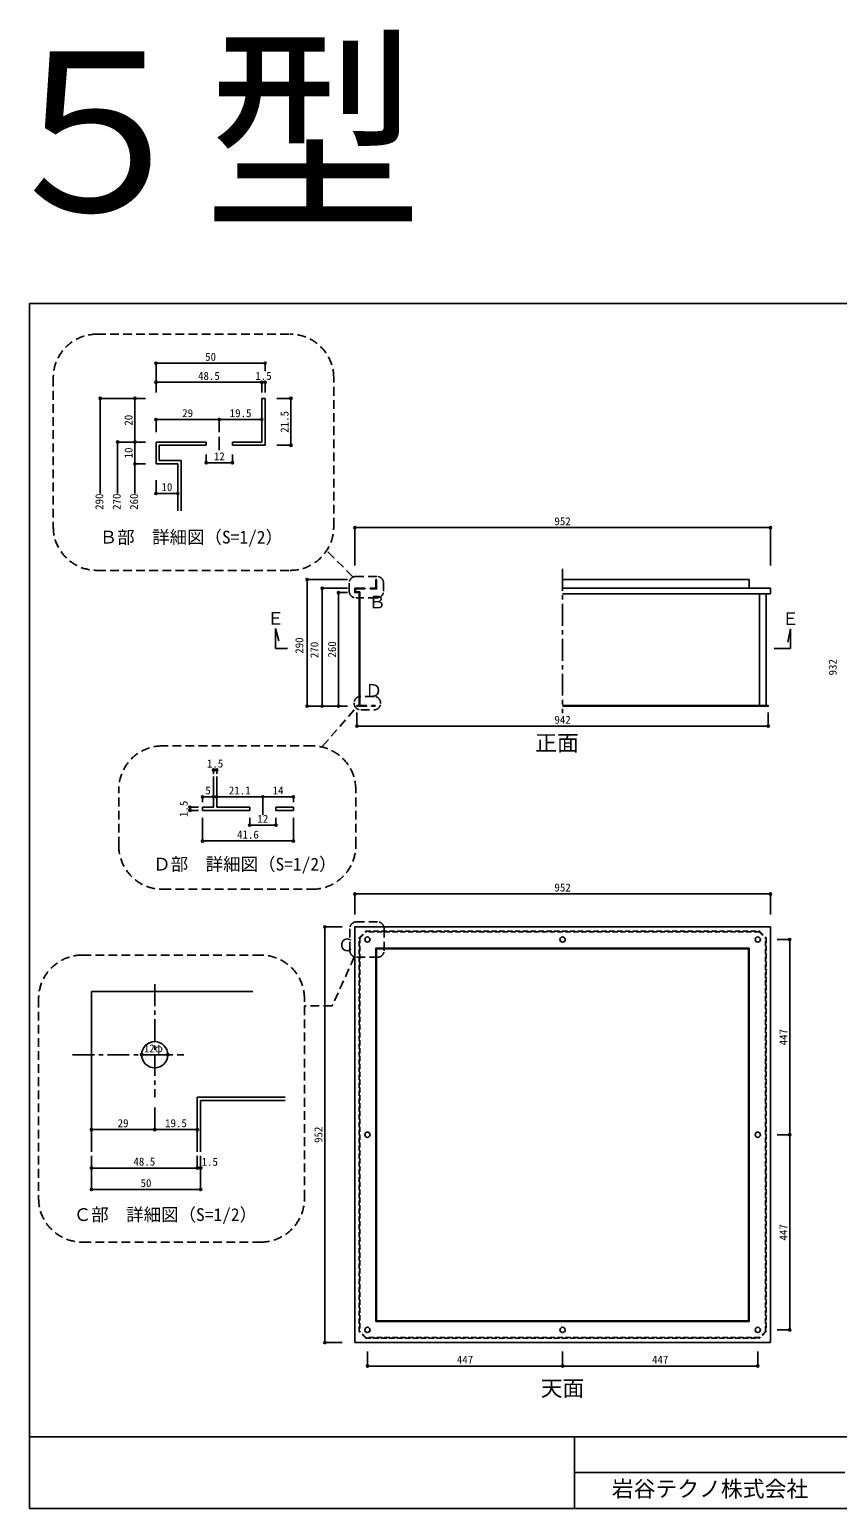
# Model space of a CAD drawing. Units: millimetres at full size, sheet at 1:10, with parts at other scales. Extents: x -10475 to 9199, y -10092 to 10143.
# Drawn here: x 735 to 2586, y -10092 to -6705 of the extents above; entities that cross this region are included whole.
import ezdxf
from ezdxf.enums import TextEntityAlignment as Align

# ---------------------------------------------------------------- set-up
doc = ezdxf.new("R2010")
doc.units = ezdxf.units.MM
doc.header["$LTSCALE"] = 10
doc.header["$PDMODE"] = 32
doc.header["$PDSIZE"] = 5
for name, pattern in [('CHAIN1', [8, 5, -1, 1, -1]), ('DASHED1', [1.8, 1.2, -0.6]), ('DASHED2', [3, 2, -1])]:
    doc.linetypes.add(name, pattern=pattern)
for name, color, linetype in [('0-1_SUS', 7, 'Continuous'), ('0-8_FRP寸法', 3, 'Continuous'), ('0-9_SUS寸法', 3, 'Continuous'), ('0-F_図面枠', 7, 'Continuous'), ('1-1', 6, 'Continuous'), ('E-9_SUS寸法', 3, 'Continuous')]:
    doc.layers.add(name, color=color, linetype=linetype)
doc.styles.add('ＭＳ ゴシック', font='')
doc.styles.get('ＭＳ ゴシック').set_extended_font_data('MS Gothic')

msp = doc.modelspace()

# ---------------------------------------------------------------- linework, layer by layer
at = {"layer": '0-1_SUS', "color": 3, "linetype": 'CHAIN1'}
msp.add_line((1956.2, -7940.38), (1956.2, -8270.51), dxfattribs=at)
at = {"layer": '0-1_SUS'}
for p, q in [((1480.2, -7984.56), (1503.2, -7984.56)), ((1481.7, -7986.06), (1503.2, -7986.06)), ((1503.2, -7984.56), (1503.2, -7986.06)), ((1515.2, -7984.56), (1515.2, -7986.06)), ((1528.7, -7964.56), (1530.2, -7964.56)), ((1956.2, -7964.56), (2383.7, -7964.56)), ((1956.2, -7984.56), (2409.2, -7984.56)), ((2383.6, -7984.56), (2397.2, -7984.56)), ((2383.7, -7984.56), (2383.7, -7964.56)), ((2409.2, -7984.56), (2432.2, -7984.56)), ((2432.2, -7984.56), (2432.2, -7997.56)), ((2422.2, -7997.56), (1956.2, -7997.56)), ((2407.2, -7997.56), (2407.2, -8253.06)), ((2432.2, -7997.56), (2422.2, -7997.56)), ((2422.2, -7997.56), (2422.2, -8253.06)), ((1298.83, -8076.93), (1306.55, -8104.72)), ((1298.83, -8122.47), (1298.83, -8076.93)), ((2477.98, -8077.71), (2471.81, -8107.81)), ((1298.83, -8122.47), (1325.84, -8122.47)), ((1490.2, -8254.56), (1506.8, -8254.56)), ((1491.7, -8253.06), (1506.8, -8253.06)), ((1518.8, -8254.56), (1518.8, -8253.06)), ((1518.8, -8253.06), (1526.8, -8253.06)), ((1518.8, -8254.56), (1526.8, -8254.56)), ((1518.8, -8254.56), (1526.8, -8254.56)), ((1526.8, -8254.56), (1526.8, -8253.06)), ((1956.2, -8253.06), (2422.2, -8253.06)), ((1956.2, -8254.56), (2385.6, -8254.56)), ((2393.6, -8254.56), (2385.6, -8254.56)), ((2393.6, -8254.56), (2405.6, -8254.56)), ((2422.2, -8254.56), (2405.6, -8254.56)), ((2432.2, -9712.1), (2432.2, -8760.1)), ((1530.2, -8810.1), (2382.2, -8810.1)), ((1530.2, -9662.1), (1530.2, -8810.1)), ((2382.2, -9662.1), (2382.2, -8810.1)), ((2383.7, -9663.6), (2383.7, -8808.6)), ((1528.7, -9663.6), (2383.7, -9663.6)), ((1530.2, -9662.1), (2382.2, -9662.1)), ((1480.2, -9712.1), (2432.2, -9712.1))]:
    msp.add_line(p, q, dxfattribs=at)
at = {"layer": '0-1_SUS', "color": 3}
for p, q in [((1485.2, -8300.33), (1485.2, -8269.13)), ((2427.2, -8300.33), (2427.2, -8269.13)), ((2476.45, -8789.1), (2447.56, -8789.1)), ((2476.45, -9236.1), (2447.56, -9236.1)), ((2476.45, -9683.1), (2447.56, -9683.1)), ((1509.2, -9765.83), (1509.2, -9732.36)), ((1956.2, -9765.83), (1956.2, -9732.36)), ((2403.2, -9765.83), (2403.2, -9732.36))]:
    msp.add_line(p, q, dxfattribs=at)
at = {"layer": '0-1_SUS', "color": 4}
for p, q in [((1485.2, -8300.33), (2427.2, -8300.33)), ((2476.45, -8789.1), (2476.45, -9236.1)), ((2476.45, -9236.1), (2476.45, -9683.1)), ((1509.2, -9765.83), (1956.2, -9765.83)), ((1956.2, -9765.83), (2403.2, -9765.83))]:
    msp.add_line(p, q, dxfattribs=at)
at = {"layer": '0-1_SUS', "linetype": 'DASHED1'}
for p, q in [((1491.7, -8785.72), (1505.82, -8771.6)), ((2406.58, -8771.6), (1505.82, -8771.6)), ((2406.58, -8771.6), (2420.7, -8785.72)), ((2407.2, -8770.1), (2422.2, -8785.1)), ((1490.2, -9687.1), (1490.2, -8785.1)), ((1491.7, -8785.72), (1491.7, -9686.48)), ((2420.7, -9686.48), (2420.7, -8785.72)), ((2422.2, -8785.1), (2422.2, -9687.1)), ((1505.82, -9700.6), (1491.7, -9686.48)), ((2420.7, -9686.48), (2406.58, -9700.6)), ((1505.2, -9702.1), (1490.2, -9687.1)), ((1505.2, -9702.1), (2407.2, -9702.1)), ((2406.58, -9700.6), (1505.82, -9700.6)), ((2422.2, -9687.1), (2407.2, -9702.1))]:
    msp.add_line(p, q, dxfattribs=at)
at = {"layer": '0-1_SUS'}
for points in [[(1480.2, -7984.56), (1480.2, -7994.56), (1490.2, -7994.56), (1490.2, -8253.06)], [(1481.7, -7986.06), (1481.7, -7993.06), (1491.7, -7993.06), (1491.7, -8253.06)], [(1515.2, -7984.56), (1528.7, -7984.56), (1528.7, -7964.56)], [(1515.2, -7986.06), (1530.2, -7986.06), (1530.2, -7964.56)], [(2440.94, -8122.47), (2477.98, -8122.47), (2477.98, -8077.71)], [(1490.2, -8254.56), (1485.2, -8254.56), (1485.2, -8253.06), (1490.2, -8253.06)], [(1490.2, -8254.56), (1506.8, -8254.56), (1506.8, -8253.06)], [(2422.2, -8254.56), (2427.2, -8254.56), (2427.2, -8253.06), (2422.2, -8253.06)], [(1480.2, -9712.1), (1480.2, -8760.1), (2432.2, -8760.1)], [(1528.7, -9663.6), (1528.7, -8808.6), (2383.7, -8808.6)]]:
    msp.add_lwpolyline(points, dxfattribs=at)
at = {"layer": '0-1_SUS', "linetype": 'DASHED1'}
msp.add_lwpolyline([(1490.2, -8785.1), (1505.2, -8770.1), (2407.2, -8770.1)], dxfattribs=at)
at = {"layer": '0-1_SUS'}
for centre in [(1509.2, -8789.1), (1956.2, -8789.1), (2403.2, -8789.1), (1509.2, -9236.1), (2403.2, -9236.1), (1509.2, -9683.1), (1956.2, -9683.1), (2403.2, -9683.1)]:
    msp.add_circle(centre, 6, dxfattribs=at)
at = {"layer": '0-1_SUS', "color": 6}
for p in [(1485.2, -8300.33), (2427.2, -8300.33), (2476.45, -8789.1), (2476.45, -9236.1), (2476.45, -9683.1), (1509.2, -9765.83), (1956.2, -9765.83), (2403.2, -9765.83)]:
    msp.add_point(p, dxfattribs=at)
at = {"layer": '0-8_FRP寸法', "color": 4}
for p, q in [((1480.2, -7845.71), (2432.2, -7845.71)), ((1480.2, -8684.57), (2432.2, -8684.57))]:
    msp.add_line(p, q, dxfattribs=at)
at = {"layer": '0-9_SUS寸法'}
for p, q in [((1480.2, -7845.71), (1480.2, -7932.14)), ((2432.2, -7845.71), (2432.2, -7932.14)), ((1370.9, -7964.56), (1463.34, -7964.56)), ((1405.35, -7984.56), (1463.34, -7984.56)), ((1442.67, -7994.56), (1463.34, -7994.56)), ((1442.67, -7994.56), (1463.34, -7994.56)), ((1370.9, -8254.56), (1463.34, -8254.56)), ((1405.35, -8254.56), (1463.34, -8254.56)), ((1442.67, -8254.56), (1463.34, -8254.56)), ((1480.2, -8684.57), (1480.2, -8731.83)), ((2432.2, -8684.57), (2432.2, -8731.83)), ((1411.43, -8760.1), (1451.17, -8760.1)), ((1411.43, -9712.1), (1451.17, -9712.1))]:
    msp.add_line(p, q, dxfattribs=at)
at = {"layer": '0-9_SUS寸法', "color": 4}
for p, q in [((1370.9, -7964.56), (1370.9, -8254.56)), ((1405.35, -7984.56), (1405.35, -8254.56)), ((1442.67, -7994.56), (1442.67, -8254.56)), ((1411.43, -8760.1), (1411.43, -9712.1))]:
    msp.add_line(p, q, dxfattribs=at)
at = {"layer": '0-9_SUS寸法', "color": 6}
for p in [(1480.2, -7845.71), (2432.2, -7845.71), (1370.9, -7964.56), (1405.35, -7984.56), (1442.67, -7994.56), (1370.9, -8254.56), (1405.35, -8254.56), (1442.67, -8254.56), (1480.2, -8684.57), (2432.2, -8684.57), (1411.43, -8760.1), (1411.43, -9712.1)]:
    msp.add_point(p, dxfattribs=at)
at = {"layer": '0-F_図面枠'}
for p, q in [((735.22, -7331.97), (735.22, -10091.97)), ((4735.22, -7331.97), (735.22, -7331.97)), ((4735.22, -9927.64), (735.22, -9927.64)), ((1983.45, -9927.64), (1983.45, -10091.97)), ((1983.45, -10009.8), (2602.95, -10009.8)), ((735.22, -10091.97), (4735.22, -10091.97)), ((4735.22, -10091.97), (942.8, -10091.97))]:
    msp.add_line(p, q, dxfattribs=at)
at = {"layer": 'E-9_SUS寸法', "color": 2, "linetype": 'DASHED2'}
for p, q in [((889.52, -7402.59), (1331.88, -7402.59)), ((789.52, -7502.59), (789.52, -7843.53)), ((1431.88, -7843.53), (1431.88, -7502.59)), ((1475.13, -7957.78), (1415.59, -7898.24)), ((889.52, -7943.53), (1331.88, -7943.53)), ((1530.95, -7957.49), (1482.46, -7957.49)), ((1467.46, -7991.33), (1467.46, -7972.49)), ((1545.95, -7972.49), (1545.95, -7991.33)), ((1530.95, -8006.33), (1482.46, -8006.33)), ((1478.76, -8263.19), (1404.71, -8348.11)), ((1478.75, -8248.19), (1478.75, -8247.09)), ((1524.11, -8232.09), (1493.75, -8232.09)), ((1493.75, -8263.19), (1524.11, -8263.19)), ((1539.11, -8248.19), (1539.11, -8247.09)), ((1382.42, -8345.59), (1039.45, -8345.59)), ((939.45, -8574), (939.45, -8445.59)), ((1482.42, -8574), (1482.42, -8445.59)), ((1039.45, -8674), (1382.42, -8674)), ((1468.89, -8814.59), (1468.89, -8763.71)), ((1532.33, -8748.71), (1483.89, -8748.71)), ((1547.33, -8814.59), (1547.33, -8763.71)), ((855.98, -8824.57), (1264.83, -8824.57)), ((1479.1, -8828.8), (1428.48, -8941)), ((1483.89, -8829.59), (1532.33, -8829.59)), ((755.98, -8924.57), (755.98, -9381.95)), ((1364.83, -9381.95), (1364.83, -8924.57)), ((1428.48, -8941), (1364.83, -8941)), ((855.98, -9481.95), (1264.83, -9481.95))]:
    msp.add_line(p, q, dxfattribs=at)
at = {"layer": 'E-9_SUS寸法', "color": 4}
for p, q in [((1024.87, -7468.98), (1274.87, -7468.98)), ((1024.87, -7512.79), (1267.37, -7512.79)), ((1267.37, -7512.79), (1274.87, -7512.79)), ((897.1, -7549.59), (897.1, -7767.51)), ((976.57, -7549.59), (976.57, -7649.59)), ((1333.89, -7549.59), (1333.89, -7657.09)), ((1024.87, -7598.09), (1169.87, -7598.09)), ((1169.87, -7598.09), (1267.37, -7598.09)), ((936.95, -7649.59), (936.95, -7767.51)), ((976.57, -7649.59), (976.57, -7699.59)), ((976.57, -7699.59), (976.57, -7767.51)), ((1139.87, -7696.91), (1199.87, -7696.91)), ((1024.87, -7767.51), (1074.87, -7767.51)), ((1156.48, -8400.59), (1163.98, -8400.59)), ((1156.48, -8462.21), (1131.48, -8462.21)), ((1269.48, -8462.21), (1163.98, -8462.21)), ((1339.48, -8462.21), (1269.48, -8462.21)), ((1102.86, -8485.9), (1102.86, -8493.4)), ((1239.48, -8527.17), (1299.48, -8527.17)), ((1131.48, -8563.36), (1339.48, -8563.36)), ((991.92, -9052.91), (1051.92, -9052.91)), ((876.92, -9224.3), (1021.92, -9224.3)), ((1119.42, -9224.3), (1021.92, -9224.3)), ((876.92, -9312.31), (1119.42, -9312.31)), ((1119.42, -9312.31), (1126.92, -9312.31)), ((876.92, -9361.61), (1126.92, -9361.61))]:
    msp.add_line(p, q, dxfattribs=at)
at = {"layer": 'E-9_SUS寸法'}
for p, q in [((1024.87, -7468.98), (1024.87, -7512.79)), ((1274.87, -7468.98), (1274.87, -7487.05)), ((1024.87, -7512.79), (1024.87, -7536)), ((1267.37, -7512.79), (1267.37, -7536)), ((1274.87, -7512.79), (1274.87, -7536)), ((897.1, -7549.59), (1000.64, -7549.59)), ((976.57, -7549.59), (1000.64, -7549.59)), ((1333.89, -7549.59), (1301.49, -7549.59)), ((1024.87, -7598.09), (1024.87, -7627.09)), ((1169.87, -7598.09), (1169.87, -7627.09)), ((1169.87, -7598.09), (1169.87, -7627.09)), ((1267.37, -7598.09), (1267.37, -7627.09)), ((936.95, -7649.59), (1000.64, -7649.59)), ((976.57, -7649.59), (1000.64, -7649.59)), ((1139.87, -7696.91), (1139.87, -7677.85)), ((1199.87, -7696.91), (1199.87, -7677.85)), ((1333.89, -7657.09), (1301.49, -7657.09)), ((976.57, -7699.59), (1000.64, -7699.59)), ((976.57, -7699.59), (1000.64, -7699.59)), ((1024.87, -7767.51), (1024.87, -7736.96)), ((1074.87, -7767.51), (1074.87, -7736.96)), ((1156.48, -8400.59), (1156.48, -8409.5)), ((1163.98, -8400.59), (1163.98, -8409.5)), ((1131.48, -8462.21), (1131.48, -8474.08)), ((1156.48, -8462.21), (1156.48, -8474.08)), ((1163.98, -8462.21), (1163.98, -8474.08)), ((1269.48, -8462.21), (1269.48, -8474.08)), ((1339.48, -8462.21), (1339.48, -8474.08)), ((1102.86, -8485.9), (1122.45, -8485.9)), ((1102.86, -8493.4), (1122.45, -8493.4)), ((1131.48, -8563.36), (1131.48, -8510.47)), ((1239.48, -8527.17), (1239.48, -8510.47)), ((1299.48, -8527.17), (1299.48, -8510.47)), ((1339.48, -8563.36), (1339.48, -8510.47)), ((876.92, -9224.3), (876.92, -9173.54)), ((1021.92, -9224.3), (1021.92, -9173.54)), ((1119.42, -9224.3), (1119.42, -9173.54)), ((876.92, -9312.31), (876.92, -9284.76)), ((876.92, -9361.61), (876.92, -9284.76)), ((1119.42, -9312.31), (1119.42, -9284.76)), ((1126.92, -9312.31), (1126.92, -9284.76)), ((1126.92, -9361.61), (1126.92, -9284.76))]:
    msp.add_line(p, q, dxfattribs=at)
at = {"layer": 'E-9_SUS寸法', "color": 7}
for p, q in [((1274.87, -7549.59), (1274.87, -7657.09)), ((1024.87, -7699.59), (1024.87, -7649.59)), ((1024.87, -7649.59), (1139.87, -7649.59)), ((1139.87, -7657.09), (1139.87, -7649.59)), ((1199.87, -7649.59), (1267.37, -7649.59)), ((1199.87, -7657.09), (1199.87, -7649.59)), ((1032.37, -7692.09), (1032.37, -7657.09)), ((1032.37, -7657.09), (1139.87, -7657.09)), ((1199.87, -7657.09), (1274.87, -7657.09)), ((1024.87, -7699.59), (1074.87, -7699.59)), ((1074.87, -7699.59), (1074.87, -7807.09)), ((1163.98, -8415.8), (1163.98, -8485.9)), ((1131.48, -8493.4), (1239.48, -8493.4)), ((1239.48, -8485.9), (1163.98, -8485.9)), ((1239.48, -8493.4), (1239.48, -8485.9)), ((1299.48, -8493.4), (1299.48, -8485.9)), ((1339.48, -8485.9), (1299.48, -8485.9)), ((1299.48, -8493.4), (1339.48, -8493.4)), ((1339.48, -8493.4), (1339.48, -8485.9)), ((876.92, -8907.91), (876.92, -9274.99)), ((876.92, -8907.91), (1246.53, -8907.91)), ((1119.42, -9150.41), (1320.46, -9150.41)), ((1119.42, -9150.41), (1119.42, -9274.99)), ((1126.92, -9157.91), (1320.46, -9157.91)), ((1126.92, -9157.91), (1126.92, -9274.99))]:
    msp.add_line(p, q, dxfattribs=at)
at = {"layer": 'E-9_SUS寸法', "linetype": 'CHAIN1'}
for p, q in [((1169.87, -7668.15), (1169.87, -7637.47)), ((1269.48, -8503.4), (1269.48, -8471.74)), ((1021.92, -8891.57), (1021.92, -9149.96)), ((833.66, -9052.91), (1088.61, -9052.91))]:
    msp.add_line(p, q, dxfattribs=at)
at = {"layer": 'E-9_SUS寸法', "color": 7}
for points in [[(1267.37, -7649.59), (1267.37, -7549.59), (1274.87, -7549.59)], [(1032.37, -7692.09), (1082.37, -7692.09), (1082.37, -7807.09)], [(1156.48, -8415.8), (1156.48, -8485.9), (1131.48, -8485.9), (1131.48, -8493.4)]]:
    msp.add_lwpolyline(points, dxfattribs=at)
msp.add_circle((1021.92, -9052.91), 30, dxfattribs=at)
at = {"layer": 'E-9_SUS寸法', "color": 2, "linetype": 'DASHED2'}
for centre, radius, start, end in [((889.52, -7502.59), 100, 90, 180), ((1331.88, -7502.59), 100, 0, 90), ((889.52, -7843.53), 100, 180, 270), ((1331.88, -7843.53), 100, 270, 0), ((1482.46, -7972.49), 15, 90, 180), ((1530.95, -7972.49), 15, 0, 90), ((1482.46, -7991.33), 15, 180, 270), ((1530.95, -7991.33), 15, 270, 0), ((1493.75, -8247.09), 15, 90, 180), ((1493.75, -8248.19), 15, 180, 270), ((1524.11, -8247.09), 15, 0, 90), ((1524.11, -8248.19), 15, 270, 0), ((1039.45, -8445.59), 100, 90, 180), ((1382.42, -8445.59), 100, 0, 90), ((1039.45, -8574), 100, 180, 270), ((1382.42, -8574), 100, 270, 0), ((1483.89, -8763.71), 15, 90, 180), ((1532.33, -8763.71), 15, 0, 90), ((855.98, -8924.57), 100, 90, 180), ((1264.83, -8924.57), 100, 0, 90), ((1483.89, -8814.59), 15, 180, 270), ((1532.33, -8814.59), 15, 270, 0), ((855.98, -9381.95), 100, 180, 270), ((1264.83, -9381.95), 100, 270, 0)]:
    msp.add_arc(centre, radius, start, end, dxfattribs=at)
at = {"layer": 'E-9_SUS寸法', "color": 6}
for p in [(1024.87, -7468.98), (1274.87, -7468.98), (1024.87, -7512.79), (1267.37, -7512.79), (1274.87, -7512.79), (897.1, -7549.59), (976.57, -7549.59), (1333.89, -7549.59), (1024.87, -7598.09), (1169.87, -7598.09), (1267.37, -7598.09), (936.95, -7649.59), (976.57, -7649.59), (1333.89, -7657.09), (976.57, -7699.59), (1139.87, -7696.91), (1199.87, -7696.91), (1024.87, -7767.51), (1074.87, -7767.51), (1156.48, -8400.59), (1163.98, -8400.59), (1131.48, -8462.21), (1156.48, -8462.21), (1163.98, -8462.21), (1269.48, -8462.21), (1339.48, -8462.21), (1102.86, -8485.9), (1102.86, -8493.4), (1239.48, -8527.17), (1299.48, -8527.17), (1131.48, -8563.36), (1339.48, -8563.36), (991.92, -9052.91), (1051.92, -9052.91), (876.92, -9224.3), (1021.92, -9224.3), (1119.42, -9224.3), (876.92, -9312.31), (1119.42, -9312.31), (1126.92, -9312.31), (876.92, -9361.61), (1126.92, -9361.61)]:
    msp.add_point(p, dxfattribs=at)

# ---------------------------------------------------------------- texts
at = {"layer": '0-1_SUS', "color": 2, "style": 'ＭＳ ゴシック'}
for p in [(1278.83, -8076.93), (2457.98, -8077.71)]:
    msp.add_text('Ｅ', height=29.33, dxfattribs=at).set_placement(p, align=Align.BOTTOM_LEFT)
at = {"layer": '0-1_SUS', "color": 3, "style": 'ＭＳ ゴシック'}
for s, p in [('932', (2589.52, -8184.15)), ('447', (2476.45, -9031.35)), ('447', (2476.45, -9478.35))]:
    msp.add_text(s, height=18.33, rotation=90, dxfattribs=at).set_placement(p, align=Align.BOTTOM_LEFT)
for s, p in [('942', (1937.45, -8300.33)), ('447', (1713.95, -9765.83)), ('447', (2160.95, -9765.83))]:
    msp.add_text(s, height=18.33, dxfattribs=at).set_placement(p, align=Align.BOTTOM_LEFT)
at = {"layer": '0-9_SUS寸法', "style": 'ＭＳ ゴシック'}
for p in [(1937.45, -7845.71), (1937.45, -8684.57)]:
    msp.add_text('952', height=18.33, dxfattribs=at).set_placement(p, align=Align.BOTTOM_LEFT)
at = {"layer": '0-9_SUS寸法', "color": 2, "style": 'ＭＳ ゴシック'}
msp.add_text('Ｅ', height=29.33, dxfattribs=at).set_placement((2457.98, -8077.71), align=Align.BOTTOM_LEFT)
at = {"layer": '0-9_SUS寸法', "style": 'ＭＳ ゴシック'}
for s, p in [('290', (1367.74, -8134.46)), ('270', (1402.19, -8144.46)), ('260', (1442.67, -8143.31)), ('952', (1411.43, -9254.85))]:
    msp.add_text(s, height=18.33, rotation=90, dxfattribs=at).set_placement(p, align=Align.BOTTOM_LEFT)
at = {"layer": '0-9_SUS寸法', "color": 6, "style": 'ＭＳ ゴシック'}
for s, p in [('正面', (1893.25, -8368.08)), ('天面', (1906, -9845.86))]:
    msp.add_text(s, height=36.66, dxfattribs=at).set_placement(p, align=Align.BOTTOM_LEFT)
at = {"layer": '0-F_図面枠', "color": 6, "style": 'ＭＳ ゴシック'}
msp.add_text('岩谷テクノ株式会社', height=36.66, dxfattribs=at).set_placement((2068.8, -10076.39), align=Align.BOTTOM_LEFT)
at = {"layer": '1-1', "style": 'ＭＳ ゴシック'}
msp.add_text('５型', height=366.6, dxfattribs=at).set_placement((635.22, -7231.97), align=Align.BOTTOM_LEFT)
at = {"layer": 'E-9_SUS寸法', "style": 'ＭＳ ゴシック'}
for s, p in [('50', (1137.37, -7468.98)), ('48.5', (1121.12, -7512.79)), ('1.5', (1252.37, -7512.79)), ('29', (1084.87, -7598.09)), ('19.5', (1193.62, -7598.09)), ('12', (1157.37, -7696.91)), ('10', (1037.37, -7767.51)), ('1.5', (1141.48, -8400.59)), ('5', (1137.73, -8462.21)), ('21.1', (1191.73, -8462.21)), ('14', (1291.98, -8462.21)), ('12', (1256.98, -8527.17)), ('41.6', (1210.48, -8563.36)), ('12φ', (996.92, -9052.91)), ('29', (936.92, -9224.3)), ('19.5', (1045.67, -9224.3)), ('48.5', (973.17, -9312.31)), ('1.5', (1129.26, -9312.76)), ('50', (989.42, -9361.61))]:
    msp.add_text(s, height=18.33, dxfattribs=at).set_placement(p, align=Align.BOTTOM_LEFT)
for s, p in [('21.5', (1333.89, -7628.34)), ('20', (976.57, -7612.09)), ('10', (976.57, -7687.09)), ('290', (909.6, -7805.01)), ('270', (949.45, -7805.01)), ('260', (989.07, -7805.01)), ('1.5', (1102.86, -8508.4))]:
    msp.add_text(s, height=18.33, rotation=90, dxfattribs=at).set_placement(p, align=Align.BOTTOM_LEFT)
at = {"layer": 'E-9_SUS寸法', "color": 2, "style": 'ＭＳ ゴシック'}
for s, p in [('Ｂ部\u3000詳細図（S=1/2）', (895.84, -7890.83)), ('Ｂ', (1511.62, -8039.53)), ('Ｄ', (1503.49, -8242.08)), ('Ｄ部\u3000詳細図（S=1/2）', (1018.53, -8639.8)), ('Ｃ', (1440.09, -8824.81)), ('Ｃ部\u3000詳細図（S=1/2）', (836.45, -9442.51))]:
    msp.add_text(s, height=29.33, dxfattribs=at).set_placement(p, align=Align.BOTTOM_LEFT)

doc.saveas('drawing.dxf')
